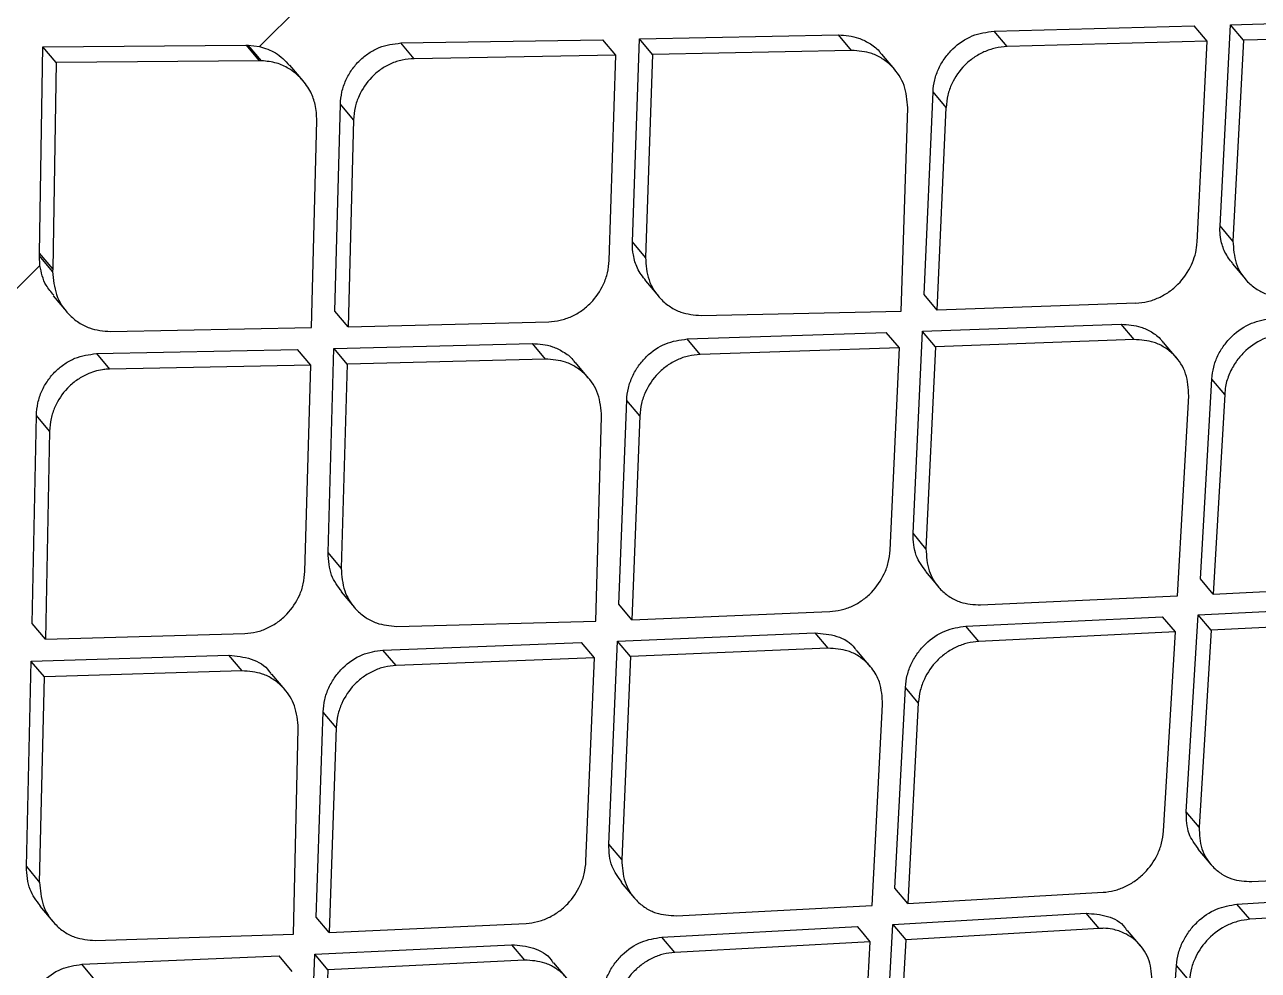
# Model space of a CAD drawing. Extents: x 0 to 84, y -21 to 126.
# Drawn here: x 9.907 to 10.922, y 65.278 to 66.056 of the extents above; entities that cross this region are included whole.
import ezdxf

# ---------------------------------------------------------------- set-up
doc = ezdxf.new("R2010")
doc.units = 0
doc.header["$MEASUREMENT"] = 0
doc.layers.add('1', color=4, linetype='Continuous')

# ---------------------------------------------------------------- blocks, each defined once
blk = doc.blocks.new('PRODIGY')
at = {"layer": '1', "color": 3, "linetype": 'Continuous', "lineweight": 25}
for p, q in [((10.7045, 66.0503), (10.8691, 66.0547)), ((10.8905, 65.8903), (10.899, 66.0555)), ((10.899, 66.0555), (11.0632, 66.0604)), ((10.9097, 66.0428), (10.899, 66.0555)), ((10.2165, 66.0406), (10.3826, 66.0433)), ((10.3934, 66.0305), (10.3826, 66.0433)), ((10.407, 65.877), (10.4127, 66.0439)), ((10.4127, 66.0439), (10.5766, 66.0473)), ((10.4235, 66.0311), (10.4127, 66.0439)), ((10.5873, 66.0345), (10.5766, 66.0473)), ((10.7152, 66.0376), (10.7045, 66.0503)), ((10.9097, 66.0428), (10.9011, 65.8777)), ((11.0739, 66.0478), (10.9097, 66.0428)), ((9.9191, 65.8678), (9.9219, 66.0375)), ((9.9219, 66.0375), (10.089, 66.0389)), ((9.9329, 66.0245), (9.9219, 66.0375)), ((10.0891, 66.0389), (10.0909, 66.0389)), ((10.0891, 66.0389), (10.1, 66.026)), ((10.0909, 66.0389), (10.1001, 66.0378)), ((10.1018, 66.026), (10.0909, 66.0389)), ((10.2274, 66.0277), (10.2165, 66.0406)), ((10.5873, 66.0345), (10.4235, 66.031)), ((10.8799, 66.042), (10.7152, 66.0376)), ((10.8715, 65.8766), (10.8799, 66.042)), ((9.9329, 66.0245), (9.9301, 65.8548)), ((10.1, 66.026), (9.9329, 66.0245)), ((10.1018, 66.026), (10.1, 66.026)), ((10.1361, 66.0095), (10.1252, 66.0224)), ((10.3934, 66.0305), (10.2274, 66.0277)), ((10.3878, 65.8618), (10.3934, 66.0305)), ((10.4235, 66.0311), (10.4178, 65.8642)), ((10.6229, 66.0187), (10.6121, 66.0315)), ((10.647, 65.8337), (10.6543, 66.0004)), ((10.665, 65.9876), (10.6543, 66.0004)), ((10.1623, 65.8202), (10.1667, 65.9902)), ((10.1776, 65.9773), (10.1667, 65.9902)), ((10.628, 65.82), (10.6335, 65.9873)), ((10.6577, 65.821), (10.665, 65.9876)), ((10.1431, 65.8066), (10.1474, 65.9769)), ((10.1776, 65.9773), (10.1731, 65.8073)), ((10.9011, 65.8777), (10.8905, 65.8903)), ((10.4178, 65.8642), (10.407, 65.877)), ((9.9191, 65.8655), (9.9191, 65.8678)), ((9.9195, 65.8577), (9.9191, 65.8655)), ((9.93, 65.8526), (9.9191, 65.8655)), ((9.9301, 65.8548), (9.9192, 65.8678)), ((9.9195, 65.8577), (9.8961, 65.8342)), ((10.9006, 65.859), (10.9113, 65.8464)), ((10.4178, 65.8449), (10.4286, 65.8322)), ((9.9305, 65.8327), (9.9415, 65.8197)), ((10.6577, 65.821), (10.647, 65.8337)), ((10.1731, 65.8073), (10.1623, 65.8201)), ((10.4635, 65.8165), (10.628, 65.82)), ((10.8213, 65.8267), (10.6577, 65.821)), ((10.1731, 65.8073), (10.3381, 65.8114)), ((10.6456, 65.8035), (10.8091, 65.8093)), ((10.8197, 65.7967), (10.8091, 65.8093)), ((9.9775, 65.8033), (10.1431, 65.8066)), ((10.452, 65.7972), (10.6159, 65.8025)), ((10.6266, 65.7898), (10.6159, 65.8025)), ((10.6379, 65.6374), (10.6456, 65.8035)), ((10.6564, 65.7908), (10.6457, 65.8034)), ((10.1566, 65.6215), (10.1614, 65.7893)), ((10.1614, 65.7893), (10.3247, 65.7935)), ((10.1723, 65.7765), (10.1615, 65.7893)), ((10.3354, 65.7807), (10.3247, 65.7935)), ((10.4628, 65.7845), (10.452, 65.7972)), ((10.6266, 65.7898), (10.4628, 65.7845)), ((10.619, 65.6235), (10.6266, 65.7898)), ((10.6564, 65.7908), (10.6485, 65.6247)), ((10.8197, 65.7967), (10.6564, 65.7908)), ((10.8546, 65.7817), (10.844, 65.7943)), ((9.966, 65.7852), (10.1315, 65.7886)), ((9.966, 65.7852), (9.9769, 65.7723)), ((10.1423, 65.7758), (10.1315, 65.7886)), ((10.3354, 65.7807), (10.1723, 65.7765)), ((10.1423, 65.7758), (9.9769, 65.7723)), ((10.1375, 65.6061), (10.1423, 65.7758)), ((10.1723, 65.7765), (10.1674, 65.6087)), ((10.3709, 65.765), (10.3601, 65.7778)), ((10.8743, 65.6001), (10.8836, 65.7643)), ((10.8943, 65.7516), (10.8836, 65.7642)), ((10.8555, 65.586), (10.8647, 65.7504)), ((10.8943, 65.7516), (10.8849, 65.5875)), ((10.3958, 65.5791), (10.4023, 65.7468)), ((10.413, 65.734), (10.4023, 65.7467)), ((9.9131, 65.5632), (9.9167, 65.7343)), ((9.9275, 65.7214), (9.9167, 65.7343)), ((10.3769, 65.5653), (10.3817, 65.7335)), ((10.413, 65.734), (10.4065, 65.5664)), ((9.9275, 65.7214), (9.924, 65.5503)), ((10.6485, 65.6247), (10.6379, 65.6374)), ((10.1674, 65.6087), (10.1566, 65.6215)), ((10.6481, 65.606), (10.6588, 65.5934)), ((10.8849, 65.5875), (10.8743, 65.6)), ((10.1675, 65.5893), (10.1783, 65.5765)), ((10.6935, 65.5785), (10.8555, 65.586)), ((10.8849, 65.5875), (11.0464, 65.5956)), ((10.4065, 65.5664), (10.3958, 65.5791)), ((10.8725, 65.5703), (11.0324, 65.5785)), ((10.4065, 65.5664), (10.5693, 65.5731)), ((10.6813, 65.5611), (10.8432, 65.5688)), ((10.8538, 65.5563), (10.8432, 65.5688)), ((10.8627, 65.4084), (10.8725, 65.5703)), ((10.8831, 65.5577), (10.8725, 65.5703)), ((11.0429, 65.5659), (10.8831, 65.5577)), ((9.924, 65.5503), (9.9131, 65.5632)), ((10.2132, 65.5609), (10.3769, 65.5653)), ((10.3946, 65.5488), (10.5572, 65.5556)), ((10.5572, 65.5556), (10.5679, 65.5429)), ((10.692, 65.5485), (10.6813, 65.5611)), ((10.8538, 65.5563), (10.692, 65.5485)), ((10.844, 65.3926), (10.8538, 65.5563)), ((10.8831, 65.5577), (10.8733, 65.3958)), ((9.924, 65.5503), (10.0882, 65.5551)), ((10.2018, 65.5414), (10.365, 65.5476)), ((10.3757, 65.5349), (10.365, 65.5476)), ((10.3875, 65.3818), (10.3946, 65.5488)), ((10.4053, 65.536), (10.3946, 65.5487)), ((9.9124, 65.5322), (10.075, 65.5371)), ((10.0858, 65.5243), (10.075, 65.5371)), ((10.2126, 65.5287), (10.2018, 65.5414)), ((10.4053, 65.536), (10.3982, 65.3691)), ((10.5679, 65.5429), (10.4053, 65.536)), ((10.6026, 65.528), (10.592, 65.5407)), ((9.9084, 65.3633), (9.9124, 65.5322)), ((9.9233, 65.5193), (9.9124, 65.5321)), ((10.3757, 65.5349), (10.2126, 65.5287)), ((10.3688, 65.3677), (10.3757, 65.5349)), ((9.9193, 65.3504), (9.9233, 65.5193)), ((10.0858, 65.5243), (9.9233, 65.5193)), ((10.1212, 65.5087), (10.1104, 65.5215)), ((10.6229, 65.3456), (10.6316, 65.5107)), ((10.6422, 65.4981), (10.6316, 65.5107)), ((10.6043, 65.3314), (10.6128, 65.4967)), ((10.6422, 65.4981), (10.6336, 65.333)), ((10.1468, 65.3219), (10.1525, 65.4905)), ((10.1633, 65.4777), (10.1525, 65.4904)), ((10.1281, 65.3078), (10.1321, 65.477)), ((10.1633, 65.4777), (10.1576, 65.3092)), ((10.8732, 65.3958), (10.8627, 65.4084)), ((10.3982, 65.3691), (10.3875, 65.3818)), ((10.8723, 65.3777), (10.8829, 65.3651)), ((9.9084, 65.3633), (9.9193, 65.3504)), ((10.9165, 65.351), (11.0768, 65.3595)), ((10.3978, 65.3503), (10.4085, 65.3376)), ((10.6336, 65.333), (10.6229, 65.3456)), ((10.6336, 65.333), (10.7942, 65.3422)), ((10.9044, 65.3325), (11.0642, 65.3426)), ((10.9149, 65.32), (10.9044, 65.3325)), ((9.9194, 65.3309), (9.9303, 65.3181)), ((10.1576, 65.3091), (10.1468, 65.3219)), ((10.4432, 65.3229), (10.6043, 65.3314)), ((10.6213, 65.3157), (10.7803, 65.325)), ((10.7909, 65.3124), (10.7803, 65.325)), ((11.0747, 65.3302), (10.9149, 65.32)), ((10.1576, 65.3091), (10.3196, 65.3167)), ((10.4311, 65.3054), (10.5921, 65.3141)), ((10.6121, 65.153), (10.6213, 65.3157)), ((10.6213, 65.3157), (10.6319, 65.3031)), ((10.7909, 65.3124), (10.6319, 65.3031)), ((9.9651, 65.3026), (10.1281, 65.3078)), ((10.4418, 65.2927), (10.4311, 65.3054)), ((10.6319, 65.3031), (10.6227, 65.1405)), ((10.825, 65.2983), (10.8144, 65.3109)), ((10.1458, 65.2913), (10.3076, 65.2991)), ((10.3076, 65.2991), (10.3183, 65.2864)), ((10.6027, 65.3015), (10.4418, 65.2927)), ((10.5936, 65.137), (10.6027, 65.3015)), ((9.9539, 65.283), (10.1163, 65.29)), ((9.9646, 65.2702), (9.9539, 65.283)), ((10.1271, 65.2772), (10.1163, 65.29)), ((10.1395, 65.1234), (10.1458, 65.2913)), ((10.1565, 65.2786), (10.1458, 65.2913)), ((10.3183, 65.2864), (10.1565, 65.2786)), ((10.353, 65.2716), (10.3423, 65.2843)), ((10.8436, 65.1198), (10.8546, 65.2821)), ((10.8651, 65.2696), (10.8546, 65.2821)), ((10.1565, 65.2786), (10.1502, 65.1107))]:
    blk.add_line(p, q, dxfattribs=at)
at = {"layer": '1', "color": 3, "linetype": 'Continuous', "lineweight": 25, "flags": 128}
for points in [[(10.8799, 66.042), (10.8739, 66.0491), (10.8691, 66.0547)], [(10.6027, 65.3015), (10.5968, 65.3086), (10.5921, 65.3141)]]:
    blk.add_lwpolyline(points, dxfattribs=at)
at = {"layer": '1', "color": 3, "linetype": 'Continuous', "lineweight": 25}
for points, knots in [([(7.3347, 65.8858), (7.4677, 66.1007), (7.7338, 66.5307), (8.1731, 67.1494), (8.643, 67.743), (9.145, 68.3063), (9.6773, 68.8378), (10.2429, 69.334), (10.8394, 69.7966), (11.4638, 70.2248), (12.1102, 70.6219), (12.5576, 70.8571), (12.7814, 70.9748)], [0, 0, 0, 0, 0.100262, 0.200594, 0.300842, 0.400493, 0.499762, 0.599107, 0.699009, 0.799378, 0.89967, 1, 1, 1, 1]), ([(7.9017, 65.7551), (7.9103, 65.769), (7.9327, 65.8051), (7.9734, 65.8711), (8.0208, 65.9476), (8.0676, 66.0225), (8.108, 66.0862), (8.147, 66.1462), (8.1867, 66.2066), (8.2594, 66.3157), (8.3648, 66.47), (8.5411, 66.7186), (8.762, 67.0135), (9.0484, 67.3703), (9.3638, 67.7356), (9.7114, 68.1047), (10.1056, 68.4878), (10.5546, 68.8821), (11.0629, 69.2814), (11.5347, 69.6133), (11.9594, 69.8864), (12.2332, 70.0504), (12.4138, 70.1537), (12.4983, 70.2013), (12.5835, 70.2483), (12.6665, 70.2935), (12.7519, 70.3391), (12.8362, 70.3828), (12.8948, 70.4132), (12.9219, 70.4272)], [0, 0, 0, 0, 0.0070154, 0.0183633, 0.0334229, 0.0458502, 0.0564362, 0.0659719, 0.0767348, 0.0876127, 0.1225496, 0.1573381, 0.2190684, 0.2814673, 0.3546836, 0.4272194, 0.5001153, 0.5918224, 0.6850474, 0.7791456, 0.8408839, 0.9031276, 0.9169639, 0.9307217, 0.945004, 0.9589917, 0.971501, 0.9868277, 1, 1, 1, 1]), ([(7.9164, 65.7461), (8.0394, 65.9433), (8.2852, 66.3374), (8.6932, 66.9027), (9.128, 67.4459), (9.591, 67.9625), (10.0829, 68.4482), (10.6026, 68.9028), (11.1499, 69.3269), (11.7222, 69.7203), (12.3146, 70.0864), (12.7249, 70.3035), (12.93, 70.412)], [0, 0, 0, 0, 0.100345, 0.20059, 0.300906, 0.400755, 0.500092, 0.599381, 0.699069, 0.799349, 0.899659, 1, 1, 1, 1]), ([(8.684, 65.5752), (8.8226, 65.7863), (9.0999, 66.2086), (9.5651, 66.8073), (10.0648, 67.377), (10.6018, 67.9117), (11.1739, 68.4082), (11.7778, 68.8647), (12.4078, 69.2848), (12.8484, 69.5306), (13.0687, 69.6535)], [0, 0, 0, 0, 0.125001, 0.250001, 0.375003, 0.499997, 0.624991, 0.749994, 0.874996, 1, 1, 1, 1]), ([(9.9071, 61.4994), (10.0344, 61.6178), (10.2936, 61.8591), (10.674, 62.2138), (11.0381, 62.5536), (11.3708, 62.8642), (11.6721, 63.1456), (11.9421, 63.3978), (12.2073, 63.6454), (12.4768, 63.8969), (12.7617, 64.1627), (13.0468, 64.4283), (13.3194, 64.6822), (13.5794, 64.9241), (13.829, 65.1563), (14.0937, 65.4023), (14.3852, 65.673), (14.7122, 65.9766), (15.0677, 66.3063), (15.4502, 66.6609), (15.8584, 67.0394), (16.2987, 67.448), (16.7561, 67.8725), (17.0665, 68.1614), (17.2195, 68.3038)], [0, 0, 0, 0, 0.052205, 0.106329, 0.156158, 0.201702, 0.242965, 0.279941, 0.312633, 0.351893, 0.390616, 0.429625, 0.468921, 0.502488, 0.536262, 0.571311, 0.611052, 0.65574, 0.705379, 0.756722, 0.812476, 0.872629, 0.937199, 1, 1, 1, 1]), ([(18.6647, 67.4283), (18.3332, 67.2006), (17.6736, 66.7476), (16.7295, 66.0094), (15.8109, 65.2516), (14.9176, 64.4679), (14.0492, 63.67), (13.2016, 62.8605), (12.3829, 62.0294), (11.5877, 61.1661), (11.0913, 60.5598), (10.8417, 60.2549)], [0, 0, 0, 0, 0.113392, 0.225638, 0.337341, 0.448782, 0.560232, 0.669481, 0.778832, 0.888787, 1, 1, 1, 1]), ([(10.1711, 66.1081), (10.1593, 66.0963), (10.1356, 66.0729), (10.112, 66.0495), (10.1001, 66.0378)], [0, 0, 0, 0, 0.499938, 1, 1, 1, 1]), ([(10.5766, 66.0473), (10.5822, 66.0468), (10.5912, 66.0461), (10.6021, 66.0405), (10.6086, 66.036), (10.6112, 66.0321), (10.6118, 66.0313)], [0, 0, 0, 0, 0.407886, 0.650996, 0.919926, 1, 1, 1, 1]), ([(10.6543, 66.0004), (10.6546, 66.0037), (10.6553, 66.0103), (10.6588, 66.0198), (10.6639, 66.0285), (10.6725, 66.0383), (10.6862, 66.0478), (10.6984, 66.0495), (10.7045, 66.0503)], [0, 0, 0, 0, 0.132723, 0.262782, 0.390493, 0.516048, 0.760578, 1, 1, 1, 1]), ([(10.1001, 66.0378), (10.1047, 66.0363), (10.1145, 66.0333), (10.1213, 66.026), (10.1249, 66.0221)], [0, 0, 0, 0, 0.4722901, 1, 1, 1, 1]), ([(10.1667, 65.9902), (10.167, 65.9936), (10.1676, 66.0003), (10.171, 66.01), (10.176, 66.0188), (10.1824, 66.0264), (10.1901, 66.0325), (10.2012, 66.0387), (10.2104, 66.0398), (10.2165, 66.0406)], [0, 0, 0, 0, 0.133689, 0.264274, 0.392069, 0.51735, 0.640542, 0.761956, 1, 1, 1, 1]), ([(10.6336, 65.9873), (10.633, 65.9936), (10.632, 66.0062), (10.623, 66.0197), (10.6131, 66.0278), (10.602, 66.0333), (10.593, 66.034), (10.5873, 66.0345)], [0, 0, 0, 0, 0.248702, 0.498449, 0.644899, 0.777389, 1, 1, 1, 1]), ([(10.7152, 66.0376), (10.712, 66.0373), (10.7055, 66.0367), (10.6962, 66.0335), (10.6877, 66.0287), (10.6779, 66.0206), (10.6705, 66.0098), (10.6661, 65.9976), (10.6654, 65.991), (10.665, 65.9876)], [0, 0, 0, 0, 0.128923, 0.255245, 0.37931, 0.501393, 0.737212, 0.865285, 1, 1, 1, 1]), ([(10.1474, 65.9769), (10.1472, 65.9813), (10.1467, 65.9894), (10.1423, 66.0011), (10.1352, 66.0115), (10.1253, 66.0195), (10.1139, 66.0248), (10.1061, 66.0256), (10.1018, 66.026)], [0, 0, 0, 0, 0.174162, 0.317795, 0.498871, 0.685346, 0.831058, 1, 1, 1, 1]), ([(10.2274, 66.0277), (10.2241, 66.0275), (10.2176, 66.027), (10.2082, 66.0238), (10.1997, 66.019), (10.19, 66.0107), (10.1827, 65.9998), (10.1784, 65.9875), (10.1779, 65.9808), (10.1776, 65.9773)], [0, 0, 0, 0, 0.12892, 0.255213, 0.379332, 0.50169, 0.736569, 0.864713, 1, 1, 1, 1]), ([(10.9009, 65.8592), (10.8986, 65.8622), (10.894, 65.8681), (10.8912, 65.8778), (10.8903, 65.8852), (10.8904, 65.889), (10.8905, 65.8903)], [0, 0, 0, 0, 0.346878, 0.6730223, 0.8908168, 1, 1, 1, 1]), ([(10.4181, 65.8451), (10.4155, 65.8484), (10.4107, 65.8547), (10.4076, 65.8656), (10.4069, 65.873), (10.407, 65.8766), (10.407, 65.877)], [0, 0, 0, 0, 0.368168, 0.69697, 0.968573, 1, 1, 1, 1]), ([(10.8213, 65.8267), (10.8245, 65.827), (10.8308, 65.8276), (10.84, 65.8309), (10.8486, 65.8357), (10.8586, 65.8441), (10.8675, 65.8573), (10.8712, 65.8696), (10.8714, 65.8759), (10.8715, 65.8766)], [0, 0, 0, 0, 0.127638, 0.253676, 0.378338, 0.501599, 0.7508, 0.970874, 1, 1, 1, 1]), ([(10.9011, 65.8777), (10.9015, 65.8714), (10.9023, 65.8589), (10.9109, 65.8456), (10.9206, 65.8378), (10.9315, 65.8324), (10.9405, 65.8318), (10.9462, 65.8314)], [0, 0, 0, 0, 0.249067, 0.498729, 0.642411, 0.773956, 1, 1, 1, 1]), ([(10.3381, 65.8114), (10.3413, 65.8117), (10.3476, 65.8122), (10.3569, 65.8155), (10.3655, 65.8203), (10.3752, 65.8286), (10.3825, 65.8395), (10.3869, 65.8518), (10.3875, 65.8584), (10.3878, 65.8618)], [0, 0, 0, 0, 0.127475, 0.253332, 0.377846, 0.501567, 0.737444, 0.865417, 1, 1, 1, 1]), ([(10.4178, 65.8642), (10.4182, 65.8579), (10.4192, 65.8452), (10.428, 65.8316), (10.4378, 65.8235), (10.4488, 65.8178), (10.4578, 65.817), (10.4635, 65.8165)], [0, 0, 0, 0, 0.248808, 0.498638, 0.642213, 0.773725, 1, 1, 1, 1]), ([(9.9311, 65.8331), (9.9288, 65.8358), (9.9226, 65.8427), (9.9207, 65.8519), (9.9196, 65.8577)], [0, 0, 0, 0, 0.381293, 1, 1, 1, 1]), ([(9.9301, 65.8548), (9.9301, 65.8544), (9.93, 65.8537), (9.93, 65.8529), (9.93, 65.8526)], [0, 0, 0, 0, 0.560244, 1, 1, 1, 1]), ([(9.93, 65.8526), (9.9306, 65.8461), (9.9318, 65.8331), (9.941, 65.819), (9.9511, 65.8106), (9.9624, 65.8047), (9.9717, 65.8039), (9.9775, 65.8033)], [0, 0, 0, 0, 0.248468, 0.49836, 0.642403, 0.774091, 1, 1, 1, 1]), ([(10.8091, 65.8093), (10.8147, 65.809), (10.8236, 65.8084), (10.8343, 65.803), (10.8407, 65.7986), (10.8431, 65.7949), (10.8437, 65.7941)], [0, 0, 0, 0, 0.412978, 0.656742, 0.925004, 1, 1, 1, 1]), ([(10.8836, 65.7643), (10.884, 65.7676), (10.8848, 65.7741), (10.8884, 65.7836), (10.8936, 65.7922), (10.9022, 65.802), (10.9158, 65.8114), (10.9279, 65.8133), (10.9338, 65.8142)], [0, 0, 0, 0, 0.133349, 0.264056, 0.392228, 0.518113, 0.762448, 1, 1, 1, 1]), ([(10.9445, 65.8016), (10.9413, 65.8012), (10.9349, 65.8006), (10.9228, 65.7963), (10.9118, 65.7887), (10.9031, 65.7783), (10.8979, 65.7688), (10.8949, 65.7596), (10.8945, 65.7538), (10.8943, 65.7516)], [0, 0, 0, 0, 0.128347, 0.254499, 0.500023, 0.623911, 0.767117, 0.913582, 1, 1, 1, 1]), ([(10.3247, 65.7935), (10.3304, 65.7931), (10.3394, 65.7924), (10.3502, 65.7867), (10.3568, 65.7823), (10.3592, 65.7785), (10.3598, 65.7776)], [0, 0, 0, 0, 0.4132151, 0.655514, 0.9213381, 1, 1, 1, 1]), ([(10.4023, 65.7468), (10.4026, 65.7501), (10.4032, 65.7568), (10.4068, 65.7665), (10.4118, 65.7753), (10.4204, 65.7852), (10.4339, 65.7946), (10.446, 65.7964), (10.452, 65.7972)], [0, 0, 0, 0, 0.134639, 0.26608, 0.394608, 0.520451, 0.763863, 1, 1, 1, 1]), ([(10.8647, 65.7504), (10.8644, 65.7567), (10.8636, 65.7692), (10.855, 65.7825), (10.8452, 65.7904), (10.8343, 65.7957), (10.8254, 65.7963), (10.8197, 65.7967)], [0, 0, 0, 0, 0.248976, 0.498627, 0.643776, 0.775837, 1, 1, 1, 1]), ([(9.9166, 65.7343), (9.9169, 65.7377), (9.9175, 65.7446), (9.9208, 65.7544), (9.9258, 65.7632), (9.9323, 65.7709), (9.9399, 65.777), (9.9509, 65.7832), (9.96, 65.7844), (9.966, 65.7852)], [0, 0, 0, 0, 0.135291, 0.266998, 0.395443, 0.520957, 0.6439, 0.764632, 1, 1, 1, 1]), ([(10.3817, 65.7335), (10.3811, 65.7398), (10.3801, 65.7524), (10.3711, 65.766), (10.3612, 65.774), (10.3502, 65.7796), (10.3411, 65.7803), (10.3354, 65.7807)], [0, 0, 0, 0, 0.24873, 0.498513, 0.643006, 0.774823, 1, 1, 1, 1]), ([(10.4628, 65.7845), (10.4595, 65.7842), (10.4532, 65.7836), (10.4439, 65.7803), (10.4354, 65.7754), (10.4257, 65.7672), (10.4184, 65.7563), (10.414, 65.7441), (10.4134, 65.7374), (10.413, 65.734)], [0, 0, 0, 0, 0.128134, 0.254225, 0.378545, 0.501462, 0.735803, 0.864222, 1, 1, 1, 1]), ([(9.9769, 65.7723), (9.9766, 65.7723), (9.976, 65.7724), (9.974, 65.7723), (9.9679, 65.7717), (9.9592, 65.769), (9.9495, 65.7634), (9.9397, 65.755), (9.9325, 65.744), (9.9283, 65.7316), (9.9278, 65.7248), (9.9275, 65.7214)], [0, 0, 0, 0, 0.009857, 0.025699, 0.075938, 0.251523, 0.376473, 0.502042, 0.735565, 0.86391, 1, 1, 1, 1]), ([(10.6485, 65.6063), (10.6454, 65.6104), (10.6386, 65.6193), (10.6381, 65.631), (10.6379, 65.6374)], [0, 0, 0, 0, 0.457274, 1, 1, 1, 1]), ([(10.1679, 65.5895), (10.1646, 65.5938), (10.1577, 65.603), (10.157, 65.615), (10.1566, 65.6215)], [0, 0, 0, 0, 0.463619, 1, 1, 1, 1]), ([(10.5693, 65.5731), (10.5724, 65.5734), (10.5787, 65.574), (10.5879, 65.5773), (10.5964, 65.5822), (10.6061, 65.5906), (10.6135, 65.6014), (10.6179, 65.6135), (10.6186, 65.6201), (10.619, 65.6235)], [0, 0, 0, 0, 0.12662, 0.252205, 0.376979, 0.501314, 0.736842, 0.865044, 1, 1, 1, 1]), ([(10.6485, 65.6247), (10.6489, 65.6185), (10.6497, 65.6066), (10.6561, 65.5962), (10.6624, 65.5893), (10.668, 65.5848), (10.6788, 65.5794), (10.6878, 65.5789), (10.6935, 65.5785)], [0, 0, 0, 0, 0.248948, 0.469975, 0.498887, 0.640479, 0.771308, 1, 1, 1, 1]), ([(10.0882, 65.5551), (10.0914, 65.5554), (10.0978, 65.556), (10.107, 65.5593), (10.1155, 65.5643), (10.1252, 65.5727), (10.1324, 65.5836), (10.1367, 65.596), (10.1372, 65.6027), (10.1376, 65.6061)], [0, 0, 0, 0, 0.126751, 0.252336, 0.377158, 0.501645, 0.736143, 0.864444, 1, 1, 1, 1]), ([(10.1674, 65.6087), (10.1679, 65.6023), (10.1688, 65.5903), (10.1754, 65.5796), (10.1817, 65.5726), (10.1874, 65.5679), (10.1984, 65.5622), (10.2074, 65.5614), (10.2132, 65.5609)], [0, 0, 0, 0, 0.248721, 0.468619, 0.498836, 0.640824, 0.771771, 1, 1, 1, 1]), ([(10.5572, 65.5556), (10.5633, 65.555), (10.5755, 65.554), (10.5876, 65.5471), (10.5911, 65.5412), (10.5916, 65.5404)], [0, 0, 0, 0, 0.465207, 0.925951, 1, 1, 1, 1]), ([(10.6316, 65.5107), (10.632, 65.5141), (10.6327, 65.5207), (10.6363, 65.5304), (10.6415, 65.5391), (10.6502, 65.549), (10.6636, 65.5583), (10.6755, 65.5602), (10.6813, 65.5611)], [0, 0, 0, 0, 0.135627, 0.267946, 0.39711, 0.523308, 0.766339, 1, 1, 1, 1]), ([(10.692, 65.5485), (10.6888, 65.5482), (10.6825, 65.5475), (10.6734, 65.5441), (10.6649, 65.5392), (10.6552, 65.531), (10.6479, 65.5202), (10.6434, 65.5081), (10.6426, 65.5015), (10.6422, 65.4981)], [0, 0, 0, 0, 0.127397, 0.253207, 0.377719, 0.501181, 0.734704, 0.86345, 1, 1, 1, 1]), ([(10.075, 65.5371), (10.0812, 65.5365), (10.0935, 65.5353), (10.1058, 65.5282), (10.1094, 65.5221), (10.11, 65.5212)], [0, 0, 0, 0, 0.462264, 0.921521, 1, 1, 1, 1]), ([(10.1525, 65.4905), (10.1528, 65.4939), (10.1534, 65.5007), (10.157, 65.5105), (10.1621, 65.5194), (10.1706, 65.5293), (10.184, 65.5388), (10.1959, 65.5406), (10.2018, 65.5414)], [0, 0, 0, 0, 0.136519, 0.269336, 0.398673, 0.524764, 0.767105, 1, 1, 1, 1]), ([(10.6128, 65.4967), (10.6125, 65.5029), (10.6118, 65.5138), (10.606, 65.524), (10.6022, 65.5285), (10.6012, 65.5297), (10.5985, 65.5325), (10.5934, 65.5366), (10.5825, 65.542), (10.5735, 65.5426), (10.5679, 65.5429)], [0, 0, 0, 0, 0.248762, 0.431472, 0.479724, 0.496906, 0.499045, 0.641898, 0.773112, 1, 1, 1, 1]), ([(10.2126, 65.5287), (10.2094, 65.5284), (10.203, 65.5278), (10.1938, 65.5244), (10.1853, 65.5195), (10.1757, 65.5111), (10.1685, 65.5002), (10.1642, 65.4879), (10.1636, 65.4812), (10.1633, 65.4777)], [0, 0, 0, 0, 0.127376, 0.253191, 0.377796, 0.501501, 0.734305, 0.863083, 1, 1, 1, 1]), ([(10.1321, 65.477), (10.1315, 65.4834), (10.1305, 65.4954), (10.1238, 65.506), (10.1173, 65.513), (10.1116, 65.5176), (10.1006, 65.5232), (10.0915, 65.5239), (10.0858, 65.5243)], [0, 0, 0, 0, 0.248657, 0.471191, 0.498728, 0.641563, 0.772805, 1, 1, 1, 1]), ([(10.8727, 65.378), (10.8697, 65.3819), (10.8632, 65.3906), (10.8628, 65.4021), (10.8627, 65.4084)], [0, 0, 0, 0, 0.456469, 1, 1, 1, 1]), ([(10.8732, 65.3958), (10.8735, 65.3897), (10.8741, 65.3775), (10.8824, 65.3646), (10.8916, 65.3571), (10.9021, 65.3518), (10.9109, 65.3513), (10.9165, 65.351)], [0, 0, 0, 0, 0.249343, 0.498897, 0.638612, 0.768837, 1, 1, 1, 1]), ([(10.7942, 65.3422), (10.7973, 65.3425), (10.8035, 65.3433), (10.8126, 65.3467), (10.821, 65.3516), (10.8307, 65.3599), (10.8382, 65.3706), (10.8428, 65.3827), (10.8436, 65.3892), (10.844, 65.3926)], [0, 0, 0, 0, 0.125678, 0.250956, 0.375999, 0.501061, 0.735975, 0.864449, 1, 1, 1, 1]), ([(10.3983, 65.3506), (10.3952, 65.3547), (10.3884, 65.3636), (10.3878, 65.3754), (10.3875, 65.3818)], [0, 0, 0, 0, 0.455014, 1, 1, 1, 1]), ([(9.9199, 65.3312), (9.9166, 65.3355), (9.9096, 65.3447), (9.9088, 65.3567), (9.9084, 65.3633)], [0, 0, 0, 0, 0.459639, 1, 1, 1, 1]), ([(10.3196, 65.3167), (10.3227, 65.317), (10.3289, 65.3177), (10.338, 65.3211), (10.3465, 65.3261), (10.3561, 65.3345), (10.3634, 65.3454), (10.3678, 65.3576), (10.3685, 65.3643), (10.3688, 65.3677)], [0, 0, 0, 0, 0.125753, 0.251045, 0.376162, 0.501364, 0.735175, 0.863783, 1, 1, 1, 1]), ([(10.3982, 65.3691), (10.3986, 65.3628), (10.3995, 65.3503), (10.4081, 65.337), (10.4176, 65.3292), (10.4284, 65.3238), (10.4374, 65.3232), (10.4432, 65.3229)], [0, 0, 0, 0, 0.249115, 0.498663, 0.638617, 0.768936, 1, 1, 1, 1]), ([(9.9192, 65.3504), (9.9198, 65.3441), (9.9208, 65.3313), (9.9296, 65.3177), (9.9393, 65.3096), (9.9502, 65.3038), (9.9593, 65.3031), (9.9651, 65.3026)], [0, 0, 0, 0, 0.248888, 0.4986, 0.639387, 0.769936, 1, 1, 1, 1]), ([(10.8546, 65.2821), (10.855, 65.2855), (10.8558, 65.2922), (10.8597, 65.3018), (10.865, 65.3105), (10.8737, 65.3203), (10.887, 65.3295), (10.8987, 65.3315), (10.9044, 65.3325)], [0, 0, 0, 0, 0.137073, 0.270552, 0.40054, 0.52713, 0.769498, 1, 1, 1, 1]), ([(10.7803, 65.325), (10.7862, 65.3245), (10.7981, 65.3237), (10.8099, 65.3173), (10.8133, 65.3115), (10.8139, 65.3105)], [0, 0, 0, 0, 0.460538, 0.911242, 1, 1, 1, 1]), ([(10.8346, 65.2681), (10.8342, 65.2743), (10.8335, 65.2865), (10.8245, 65.3003), (10.8133, 65.3085), (10.8032, 65.3118), (10.7958, 65.3128), (10.7921, 65.3125), (10.7909, 65.3124)], [0, 0, 0, 0, 0.249287, 0.498361, 0.695539, 0.844884, 0.946292, 1, 1, 1, 1]), ([(10.9149, 65.32), (10.9118, 65.3196), (10.9056, 65.3188), (10.8936, 65.3143), (10.8804, 65.305), (10.8711, 65.2916), (10.8664, 65.2796), (10.8656, 65.273), (10.8651, 65.2696)], [0, 0, 0, 0, 0.126753, 0.252494, 0.500311, 0.732695, 0.862077, 1, 1, 1, 1]), ([(10.3818, 65.2544), (10.3822, 65.2578), (10.3829, 65.2647), (10.3866, 65.2744), (10.3918, 65.2833), (10.4004, 65.2932), (10.4137, 65.3025), (10.4254, 65.3044), (10.4311, 65.3054)], [0, 0, 0, 0, 0.137939, 0.271922, 0.402078, 0.528622, 0.770336, 1, 1, 1, 1]), ([(10.3076, 65.2991), (10.3137, 65.2986), (10.3257, 65.2976), (10.3378, 65.2908), (10.3413, 65.2849), (10.3418, 65.284)], [0, 0, 0, 0, 0.463817, 0.91871, 1, 1, 1, 1]), ([(10.4418, 65.2927), (10.4386, 65.2924), (10.4324, 65.2917), (10.4233, 65.2883), (10.4149, 65.2833), (10.4075, 65.2768), (10.401, 65.2687), (10.396, 65.2591), (10.3931, 65.2498), (10.3926, 65.2439), (10.3925, 65.2418)], [0, 0, 0, 0, 0.126372, 0.251766, 0.376475, 0.500726, 0.623908, 0.767187, 0.913228, 1, 1, 1, 1]), ([(9.905, 65.2315), (9.9053, 65.235), (9.9059, 65.2419), (9.9095, 65.2519), (9.9146, 65.2608), (9.9231, 65.2708), (9.9363, 65.2803), (9.9481, 65.2821), (9.9539, 65.283)], [0, 0, 0, 0, 0.138389, 0.272567, 0.402715, 0.529078, 0.770322, 1, 1, 1, 1]), ([(10.3632, 65.2402), (10.3628, 65.2465), (10.362, 65.259), (10.3534, 65.2723), (10.3438, 65.2801), (10.333, 65.2855), (10.324, 65.2861), (10.3183, 65.2864)], [0, 0, 0, 0, 0.249047, 0.498587, 0.639792, 0.770549, 1, 1, 1, 1])]:
    blk.add_open_spline(points, degree=3, knots=knots, dxfattribs=at)

msp = doc.modelspace()

# ---------------------------------------------------------------- block references
at = {"layer": '1'}
msp.add_blockref('PRODIGY', (0, 0), dxfattribs=at)

doc.saveas('drawing.dxf')
